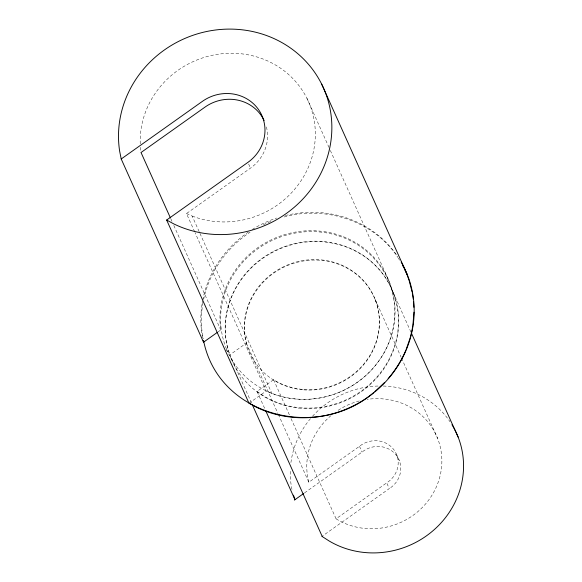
<?xml version="1.0" encoding="UTF-8"?>
<svg xmlns="http://www.w3.org/2000/svg" width="582" height="582" viewBox="0 0 582 582"><rect width="100%" height="100%" fill="white"/><g stroke="black" fill="none" stroke-linecap="round" stroke-linejoin="round"><path stroke-width="0.44" stroke-dasharray="2.91 2.18" d="M202.965 302.575C200.885 314.542 200.819 326.902 203.227 338.826M203.649 299.374C209.36 271.969 226.835 247.619 250.056 232.218M194.672 231.803L186.473 213.558L250.486 168.125A40.173 37.961 -24.2 0 0 265.865 124.97M217.901 331.987L220.767 329.95L220.105 323.905A88.369 83.51 -24.2 0 1 316.033 230.821A88.369 83.51 -24.2 0 1 392.181 333.1A88.369 83.51 -24.2 0 1 271.903 393.483L266.214 391.002L195.043 232.633M251.46 402.846L229.883 354.853L246.332 343.176L244.993 336.862A68.167 64.413 -24.2 0 1 318.398 259.674A68.167 64.413 -24.2 0 1 375.455 343.831A68.167 64.413 -24.2 0 1 274.442 380.301L273.576 379.711L257.048 391.446L265.225 409.648M248.987 403.231L266.214 391.002M278.327 414.369L308.831 482.245L359.48 446.299A24.102 22.778 -24.2 0 1 393.927 449.784A24.102 22.778 -24.2 0 1 386.695 482.856L389.278 488.611L322.13 536.269M304.561 492.874L362.062 452.054A24.102 22.778 -24.2 0 1 396.517 455.539A24.102 22.778 -24.2 0 1 389.278 488.611M291.058 418.618L336.076 518.788L386.695 482.856M263.377 224.652L271.961 220.92M284.096 216.991C325.491 205.3 374.044 220.949 397.906 257.462M186.473 213.558L192.155 216.046L199.611 232.625M257.048 391.446L263.872 396.044A87.446 82.629 -24.2 0 0 394.421 346.465A87.446 82.629 -24.2 0 0 314.222 241.181A87.446 82.629 -24.2 0 0 227.889 348.8L229.883 354.853M336.076 518.788L336.949 519.37A68.167 64.413 -24.2 0 0 439.941 476.44A68.167 64.413 -24.2 0 0 367.067 399.376M398.328 258.146L399.594 260.19M306.998 98.482L328.983 147.399M330.336 150.469L389.584 282.306M393.032 292.244L410.885 331.966M375.121 299.381L401.165 357.326M401.536 358.156L437.628 438.457M396.706 454.775L399.288 460.529M248.638 164.015L250.486 168.125M359.48 446.299L362.062 452.054M273.576 379.711L289.574 415.308M199.982 233.455L271.903 393.483M246.332 343.176L277.956 413.54M170.839 218.847L171.952 221.335M173.814 225.481L220.767 329.95M226.34 349.113L227.991 352.816L226.827 350.211M308.831 482.245L307.5 475.931A68.167 64.413 -24.2 0 1 330.983 415.613M202.667 337.836L201.969 334.352A107.655 101.726 -24.2 0 1 202.551 300.945M140.458 147.333L141.026 152.513M140.233 143.834A88.369 83.51 -24.2 0 1 238.118 53.5A88.369 83.51 -24.2 0 1 312.199 156.522A88.369 83.51 -24.2 0 1 192.155 216.046M202.711 300.094A107.655 101.726 -24.2 0 1 248.456 231.956M252.224 229.497A107.655 101.726 -24.2 0 1 276.654 218.032M285.311 215.536A107.655 101.726 -24.2 0 1 397.084 255.643M226.493 349.055A87.875 83.037 -24.2 0 1 319.234 231.949A87.875 83.037 -24.2 0 1 377.776 362.346A87.875 83.037 -24.2 0 1 228.646 353.841M291.96 489.418A87.446 82.629 -24.2 0 1 290.323 469.507M290.935 462.523A87.446 82.629 -24.2 0 1 311.894 416.974M312.498 416.297A87.446 82.629 -24.2 0 1 378.707 386.019M383.232 386.041A87.446 82.629 -24.2 0 1 450.061 421.783M338.113 410.303A68.167 64.413 -24.2 0 1 360.091 400.743M298.682 408.069A87.511 82.695 -24.2 0 0 392.85 291.633A87.511 82.695 -24.2 0 0 244.433 275.504A87.511 82.695 -24.2 0 0 298.682 408.069M303.746 389.867A68.109 64.362 -24.2 0 0 374.124 297.169A68.109 64.362 -24.2 0 0 258.095 288.163A68.109 64.362 -24.2 0 0 303.746 389.867"/><path stroke-width="0.87" d="M413.962 312.192L412.914 325.149M411.758 331.587L412.769 325.956M411.561 332.387L410.179 337.96L406.091 349.637M405.792 350.408C401.384 360.651 395.389 370.181 388.129 378.642M384.702 382.374L374.815 391.613M373.528 392.719C317.91 440.661 219.13 416.697 203.671 341.197M217.181 332.504L203.54 342.187L121.209 158.988L202.449 101.326A40.173 37.961 -24.2 0 1 257.862 108.652A40.173 37.961 -24.2 0 1 247.903 162.371L166.656 220.04L248.987 403.231L256.131 407.102A107.655 101.726 -24.2 0 0 382.796 384.695A107.655 101.726 -24.2 0 0 401.194 262.126M294.383 500.098L303.819 493.398M321.984 536.378L328.961 540.874A87.446 82.629 -24.2 0 0 436.231 527.816A87.446 82.629 -24.2 0 0 451.945 424.693M166.656 220.04L173.8 223.91A107.655 101.726 -24.2 0 0 327.521 156.645A107.655 101.726 -24.2 0 0 232.596 29.136A107.655 101.726 -24.2 0 0 119.645 151.16L121.209 158.988M402.417 265.043L403.915 267.88M321.693 84.186L407.487 275.162M411.256 332.795L458.121 437.067M265.596 410.477L322.13 536.269M170.468 218.017L141.026 152.513L205.039 107.081A40.173 37.961 -24.2 0 1 264.126 120.532M252.202 404.505L294.972 499.676L293.474 495.144M404.294 268.586L406.913 274.442M407.189 275.199L409.124 280.466L412.151 292.12M203.191 340.441L203.54 342.187M412.325 292.906L413.3 299.279M413.504 301.694L413.875 307.332"/></g></svg>
